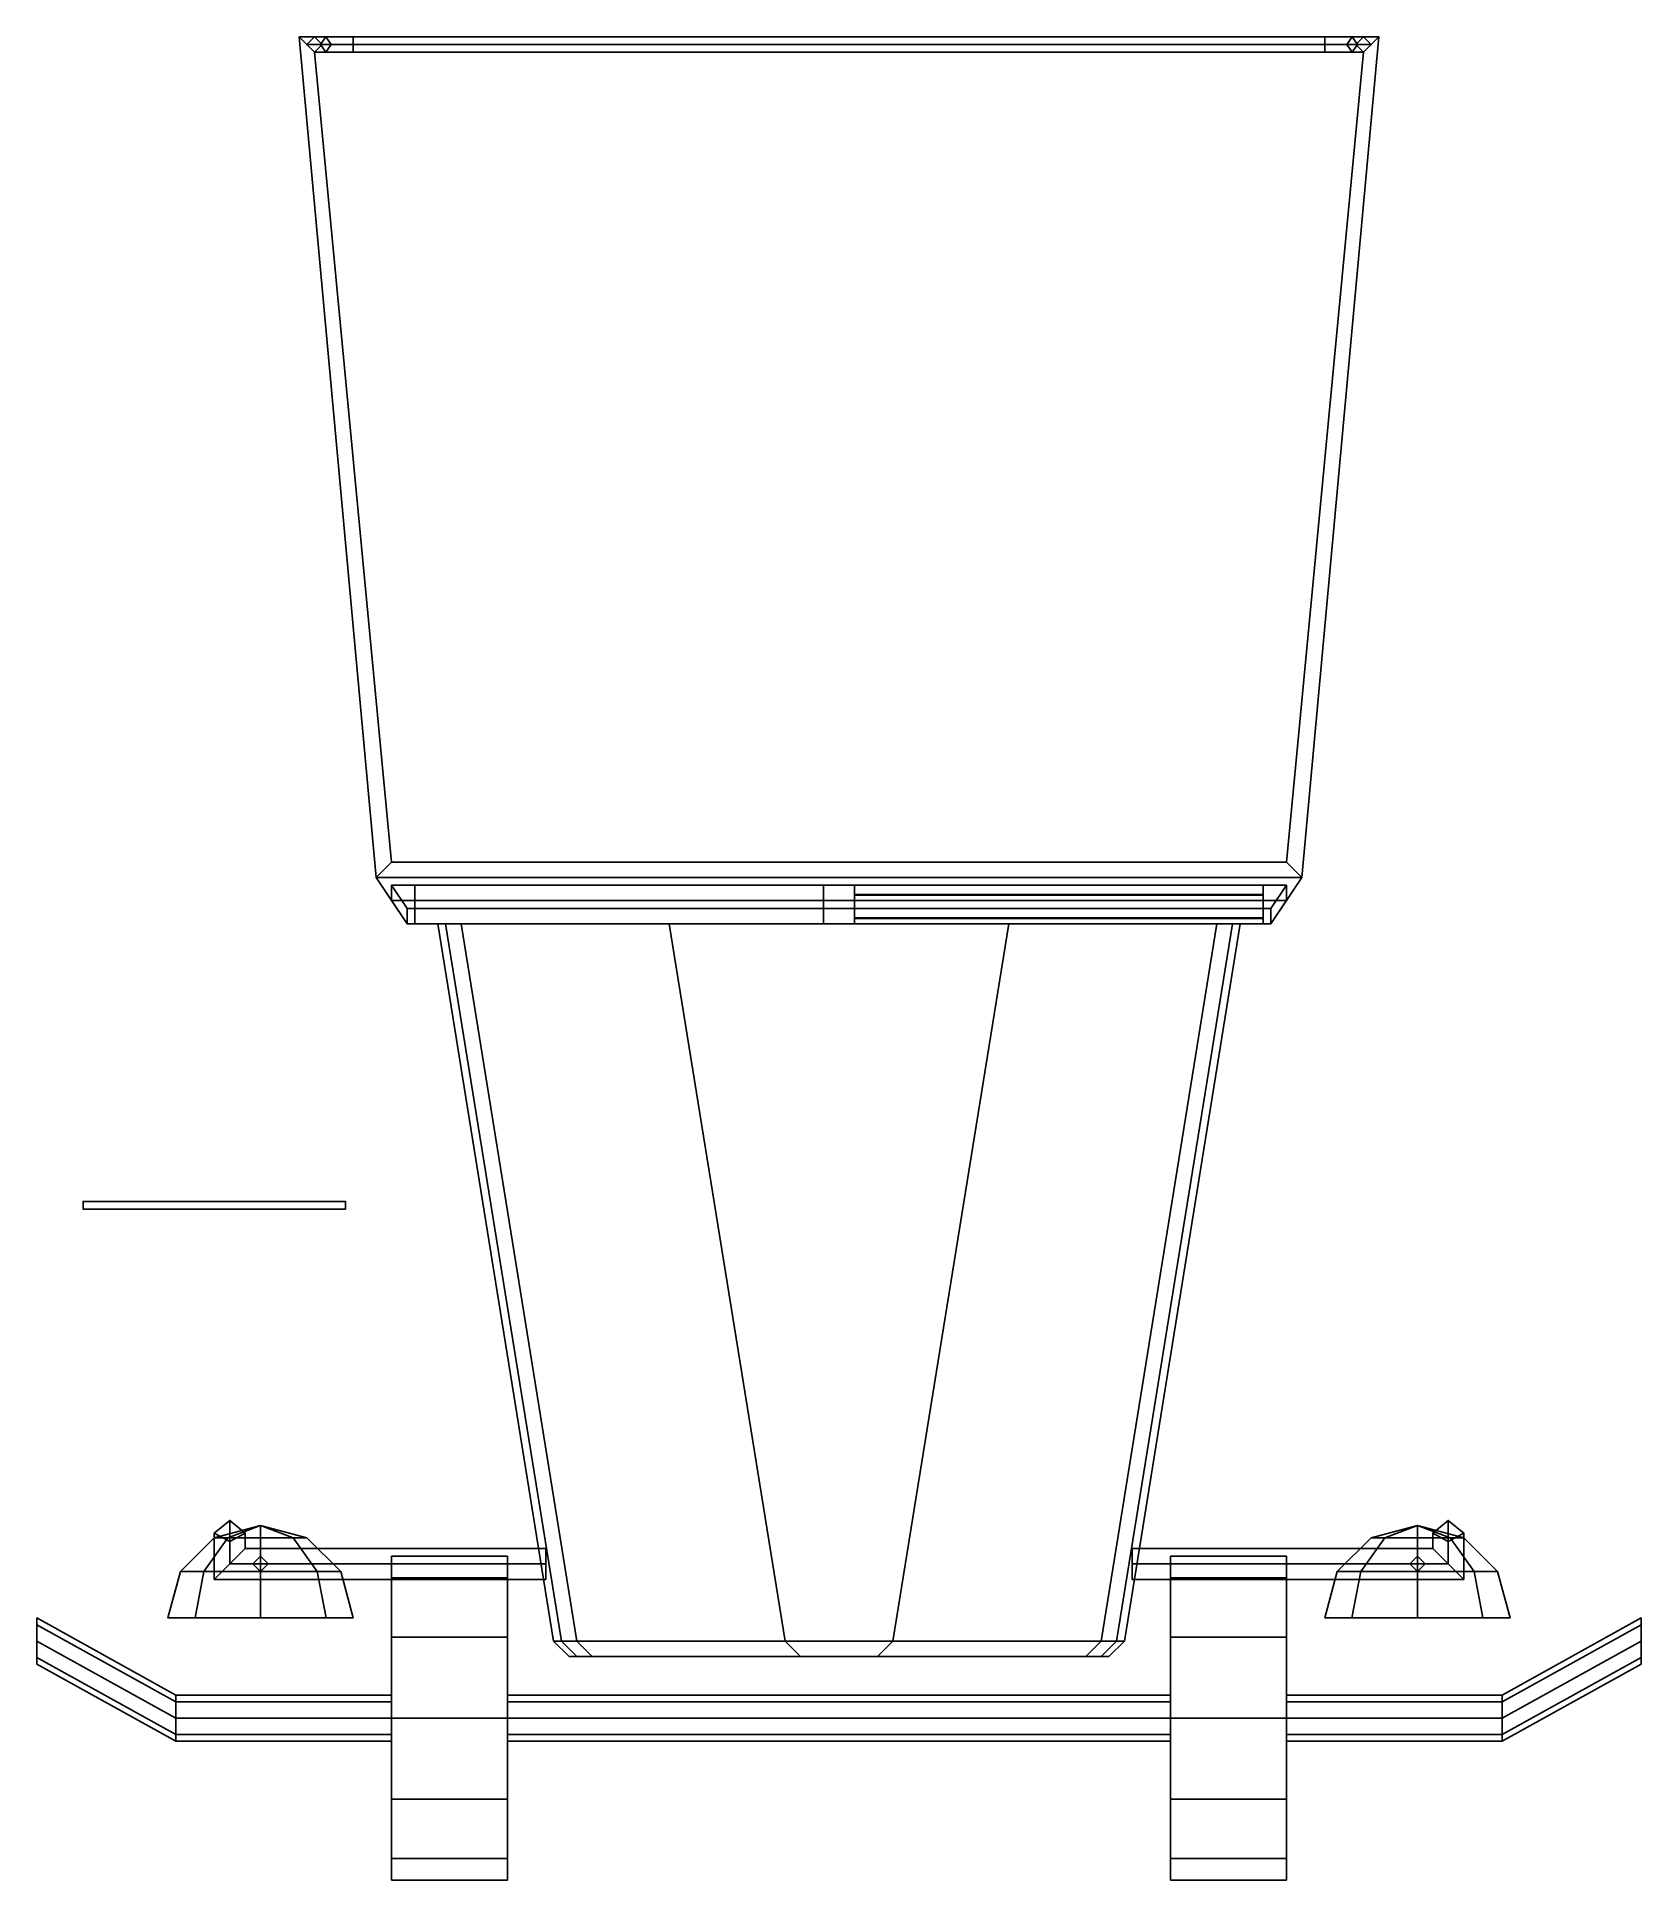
# Model space of a CAD drawing. Extents: x -1.04 to 1.04, y -2.83 to -0.44.
import ezdxf

# ---------------------------------------------------------------- set-up
doc = ezdxf.new("R2010")
doc.units = 0
doc.layers.get('0').update_dxf_attribs({"linetype": 'CONTINUOUS'})

msp = doc.modelspace()

# ---------------------------------------------------------------- linework, layer by layer
for points in [[(-0.7, -0.44, 0.88), (-0.6, -1.53, 0.86), (-0.6, -1.53, 1.64), (-0.7, -0.44, 1.64)], [(0.7, -0.44, 1.64), (0.7, -0.44, 0.88), (-0.7, -0.44, 0.88), (-0.7, -0.44, 1.64)], [(0.7, -0.44, 0.88), (0.6, -1.53, 0.86), (-0.6, -1.53, 0.86), (-0.7, -0.44, 0.88)], [(-0.7, -0.44, 1.64), (-0.68, -0.46, 1.64), (0.68, -0.46, 1.64), (0.7, -0.44, 1.64)], [(-0.7, -0.44, 1.64), (-0.6, -1.53, 1.64), (-0.58, -1.51, 1.64), (-0.68, -0.46, 1.64)], [(-0.68, -0.44, 2.46), (-0.69, -0.45, 2.46), (-0.6724, -0.45, 2.5024), (-0.6654, -0.44, 2.4954)], [(-0.68, -0.44, 1.64), (-0.69, -0.45, 1.64), (-0.69, -0.45, 2.46), (-0.68, -0.44, 2.46)], [(-0.69, -0.45, 2.46), (-0.68, -0.46, 2.46), (-0.6654, -0.46, 2.4954), (-0.6724, -0.45, 2.5024)], [(-0.69, -0.45, 1.64), (-0.68, -0.46, 1.64), (-0.68, -0.46, 2.46), (-0.69, -0.45, 2.46)], [(-0.67, -0.45, 2.46), (-0.68, -0.44, 2.46), (-0.6654, -0.44, 2.4954), (-0.6583, -0.45, 2.4883)], [(-0.67, -0.45, 1.64), (-0.68, -0.44, 1.64), (-0.68, -0.44, 2.46), (-0.67, -0.45, 2.46)], [(-0.68, -0.46, 2.46), (-0.67, -0.45, 2.46), (-0.6583, -0.45, 2.4883), (-0.6654, -0.46, 2.4954)], [(-0.68, -0.46, 1.64), (-0.67, -0.45, 1.64), (-0.67, -0.45, 2.46), (-0.68, -0.46, 2.46)], [(-0.6654, -0.44, 2.4954), (-0.6724, -0.45, 2.5024), (-0.63, -0.45, 2.52), (-0.63, -0.44, 2.51)], [(-0.6724, -0.45, 2.5024), (-0.6654, -0.46, 2.4954), (-0.63, -0.46, 2.51), (-0.63, -0.45, 2.52)], [(-0.6583, -0.45, 2.4883), (-0.6654, -0.44, 2.4954), (-0.63, -0.44, 2.51), (-0.63, -0.45, 2.5)], [(-0.6654, -0.46, 2.4954), (-0.6583, -0.45, 2.4883), (-0.63, -0.45, 2.5), (-0.63, -0.46, 2.51)], [(0.63, -0.44, 2.51), (0.63, -0.45, 2.5), (-0.63, -0.45, 2.5), (-0.63, -0.44, 2.51)], [(0.63, -0.45, 2.52), (0.63, -0.44, 2.51), (-0.63, -0.44, 2.51), (-0.63, -0.45, 2.52)], [(0.63, -0.46, 2.51), (0.63, -0.45, 2.52), (-0.63, -0.45, 2.52), (-0.63, -0.46, 2.51)], [(0.63, -0.45, 2.5), (0.63, -0.46, 2.51), (-0.63, -0.46, 2.51), (-0.63, -0.45, 2.5)], [(0.68, -0.46, 1.64), (0.58, -1.51, 1.64), (0.6, -1.53, 1.64), (0.7, -0.44, 1.64)], [(0.6, -1.53, 1.64), (0.6, -1.53, 0.86), (0.7, -0.44, 0.88), (0.7, -0.44, 1.64)], [(0.6724, -0.45, 2.5024), (0.6654, -0.44, 2.4954), (0.63, -0.44, 2.51), (0.63, -0.45, 2.52)], [(0.6654, -0.44, 2.4954), (0.6583, -0.45, 2.4883), (0.63, -0.45, 2.5), (0.63, -0.44, 2.51)], [(0.6583, -0.45, 2.4883), (0.6654, -0.46, 2.4954), (0.63, -0.46, 2.51), (0.63, -0.45, 2.5)], [(0.6654, -0.46, 2.4954), (0.6724, -0.45, 2.5024), (0.63, -0.45, 2.52), (0.63, -0.46, 2.51)], [(0.68, -0.44, 2.46), (0.67, -0.45, 2.46), (0.6583, -0.45, 2.4883), (0.6654, -0.44, 2.4954)], [(0.67, -0.45, 2.46), (0.68, -0.46, 2.46), (0.6654, -0.46, 2.4954), (0.6583, -0.45, 2.4883)], [(0.69, -0.45, 2.46), (0.68, -0.44, 2.46), (0.6654, -0.44, 2.4954), (0.6724, -0.45, 2.5024)], [(0.68, -0.46, 2.46), (0.69, -0.45, 2.46), (0.6724, -0.45, 2.5024), (0.6654, -0.46, 2.4954)], [(0.68, -0.44, 1.64), (0.67, -0.45, 1.64), (0.67, -0.45, 2.46), (0.68, -0.44, 2.46)], [(0.67, -0.45, 1.64), (0.68, -0.46, 1.64), (0.68, -0.46, 2.46), (0.67, -0.45, 2.46)], [(0.69, -0.45, 1.64), (0.68, -0.44, 1.64), (0.68, -0.44, 2.46), (0.69, -0.45, 2.46)], [(0.68, -0.46, 1.64), (0.69, -0.45, 1.64), (0.69, -0.45, 2.46), (0.68, -0.46, 2.46)], [(-0.58, -1.51, 1.64), (-0.6, -1.53, 1.64), (0.6, -1.53, 1.64), (0.58, -1.51, 1.64)], [(-0.6, -1.53, 1.64), (-0.6, -1.53, 0.86), (0.6, -1.53, 0.86), (0.6, -1.53, 1.64)], [(0.6, -1.53, 1.64), (0.6, -1.53, 0.86), (-0.6, -1.53, 0.86), (-0.6, -1.53, 1.64)], [(-0.6, -1.53, 1.64), (-0.6, -1.53, 0.86), (-0.56, -1.59, 0.86), (-0.58, -1.56, 1.64)], [(-0.56, -1.59, 0.86), (-0.6, -1.53, 0.86), (0.6, -1.53, 0.86), (0.56, -1.59, 0.86)], [(0.58, -1.56, 1.64), (0.6, -1.53, 1.64), (-0.6, -1.53, 1.64), (-0.58, -1.56, 1.64)], [(-0.58, -1.54, 2.14), (-0.56, -1.57, 2.14), (-0.56, -1.57, 2.18), (-0.58, -1.54, 2.18)], [(0.58, -1.54, 2.18), (0.58, -1.54, 2.14), (-0.58, -1.54, 2.14), (-0.58, -1.54, 2.18)], [(0.58, -1.54, 2.14), (0.56, -1.57, 2.14), (-0.56, -1.57, 2.14), (-0.58, -1.54, 2.14)], [(-0.58, -1.54, 2.18), (-0.56, -1.57, 2.18), (0.56, -1.57, 2.18), (0.58, -1.54, 2.18)], [(-0.58, -1.56, 1.68), (-0.56, -1.59, 1.68), (-0.56, -1.57, 2.14), (-0.58, -1.54, 2.14)], [(-0.58, -1.54, 2.14), (-0.55, -1.54, 2.14), (-0.55, -1.56, 1.68), (-0.58, -1.56, 1.68)], [(-0.55, -1.54, 2.14), (-0.55, -1.57, 2.14), (-0.55, -1.59, 1.68), (-0.55, -1.56, 1.68)], [(-0.02, -1.54, 2.14), (0.02, -1.54, 2.14), (0.02, -1.56, 1.68), (-0.02, -1.56, 1.68)], [(-0.02, -1.56, 1.68), (-0.02, -1.59, 1.68), (-0.02, -1.57, 2.14), (-0.02, -1.54, 2.14)], [(0.02, -1.54, 2.14), (0.02, -1.57, 2.14), (0.02, -1.59, 1.68), (0.02, -1.56, 1.68)], [(0.02, -1.5522, 1.86), (0.02, -1.5822, 1.86), (0.55, -1.5822, 1.86), (0.55, -1.5522, 1.86)], [(0.55, -1.5522, 1.86), (0.55, -1.553, 1.84), (0.02, -1.553, 1.84), (0.02, -1.5522, 1.86)], [(0.55, -1.553, 1.84), (0.55, -1.583, 1.84), (0.02, -1.583, 1.84), (0.02, -1.553, 1.84)], [(0.55, -1.56, 1.68), (0.55, -1.59, 1.68), (0.55, -1.57, 2.14), (0.55, -1.54, 2.14)], [(0.55, -1.54, 2.14), (0.58, -1.54, 2.14), (0.58, -1.56, 1.68), (0.55, -1.56, 1.68)], [(0.56, -1.59, 0.86), (0.6, -1.53, 0.86), (0.6, -1.53, 1.64), (0.58, -1.56, 1.64)], [(0.56, -1.57, 2.18), (0.56, -1.57, 2.14), (0.58, -1.54, 2.14), (0.58, -1.54, 2.18)], [(0.58, -1.54, 2.14), (0.56, -1.57, 2.14), (0.56, -1.59, 1.68), (0.58, -1.56, 1.68)], [(0.58, -1.56, 1.68), (0.58, -1.56, 1.64), (-0.58, -1.56, 1.64), (-0.58, -1.56, 1.68)], [(-0.58, -1.56, 1.64), (-0.56, -1.59, 0.86), (-0.56, -1.59, 1.68), (-0.58, -1.56, 1.68)], [(-0.56, -1.57, 2.18), (-0.56, -1.57, 2.14), (0.56, -1.57, 2.14), (0.56, -1.57, 2.18)], [(-0.56, -1.59, 1.68), (-0.55, -1.59, 1.68), (-0.55, -1.57, 2.14), (-0.56, -1.57, 2.14)], [(-0.55, -1.56, 1.68), (-0.55, -1.59, 1.68), (-0.02, -1.59, 1.68), (-0.02, -1.56, 1.68)], [(-0.02, -1.59, 1.68), (0.02, -1.59, 1.68), (0.02, -1.57, 2.14), (-0.02, -1.57, 2.14)], [(0.02, -1.56, 1.68), (0.02, -1.59, 1.68), (0.55, -1.59, 1.68), (0.55, -1.56, 1.68)], [(0.55, -1.59, 1.68), (0.56, -1.59, 1.68), (0.56, -1.57, 2.14), (0.55, -1.57, 2.14)], [(0.56, -1.59, 1.68), (0.56, -1.59, 0.86), (0.58, -1.56, 1.64), (0.58, -1.56, 1.68)], [(-0.56, -1.59, 1.68), (-0.22, -1.59, 1.59), (0.22, -1.59, 1.59), (0.56, -1.59, 1.68)], [(-0.56, -1.59, 1.68), (-0.49, -1.59, 1.55), (-0.22, -1.59, 1.59), (-0.56, -1.59, 1.68)], [(-0.56, -1.59, 1.68), (-0.51, -1.59, 1.53), (-0.49, -1.59, 1.55), (-0.56, -1.59, 1.68)], [(-0.56, -1.59, 1.68), (-0.52, -1.59, 1.49), (-0.51, -1.59, 1.53), (-0.56, -1.59, 1.68)], [(-0.52, -1.59, 1.49), (-0.56, -1.59, 1.68), (-0.56, -1.59, 0.86), (-0.52, -1.59, 0.86)], [(-0.36, -2.52, 1.41), (-0.51, -1.59, 1.53), (-0.52, -1.59, 1.49), (-0.37, -2.52, 1.37)], [(-0.37, -2.52, 1.37), (-0.52, -1.59, 1.49), (-0.52, -1.59, 0.86), (-0.37, -2.52, 0.86)], [(-0.34, -2.52, 1.43), (-0.49, -1.59, 1.55), (-0.51, -1.59, 1.53), (-0.36, -2.52, 1.41)], [(-0.07, -2.52, 1.47), (-0.22, -1.59, 1.59), (-0.49, -1.59, 1.55), (-0.34, -2.52, 1.43)], [(0.07, -2.52, 1.47), (0.22, -1.59, 1.59), (-0.22, -1.59, 1.59), (-0.07, -2.52, 1.47)], [(0.02, -1.5822, 1.86), (0.02, -1.583, 1.84), (0.55, -1.583, 1.84), (0.55, -1.5822, 1.86)], [(0.34, -2.52, 1.43), (0.49, -1.59, 1.55), (0.22, -1.59, 1.59), (0.07, -2.52, 1.47)], [(0.56, -1.59, 1.68), (0.22, -1.59, 1.59), (0.49, -1.59, 1.55), (0.56, -1.59, 1.68)], [(0.36, -2.52, 1.41), (0.51, -1.59, 1.53), (0.49, -1.59, 1.55), (0.34, -2.52, 1.43)], [(0.37, -2.52, 1.37), (0.52, -1.59, 1.49), (0.51, -1.59, 1.53), (0.36, -2.52, 1.41)], [(0.37, -2.52, 0.86), (0.52, -1.59, 0.86), (0.52, -1.59, 1.49), (0.37, -2.52, 1.37)], [(0.56, -1.59, 1.68), (0.49, -1.59, 1.55), (0.51, -1.59, 1.53), (0.56, -1.59, 1.68)], [(0.56, -1.59, 1.68), (0.51, -1.59, 1.53), (0.52, -1.59, 1.49), (0.56, -1.59, 1.68)], [(0.52, -1.59, 0.86), (0.56, -1.59, 0.86), (0.56, -1.59, 1.68), (0.52, -1.59, 1.49)], [(-0.98, -1.95, 1.17), (-0.98, -1.96, 1.17), (-0.98, -1.96, 1.28), (-0.98, -1.95, 1.28)], [(-0.98, -1.95, 1.28), (-0.98, -1.96, 1.28), (-0.64, -1.96, 1.28), (-0.64, -1.95, 1.28)], [(-0.64, -1.95, 1.28), (-0.64, -1.95, 1.17), (-0.98, -1.95, 1.17), (-0.98, -1.95, 1.28)], [(-0.64, -1.96, 1.28), (-0.64, -1.96, 1.17), (-0.64, -1.95, 1.17), (-0.64, -1.95, 1.28)], [(-0.98, -1.96, 1.28), (-0.98, -1.96, 1.17), (-0.64, -1.96, 1.17), (-0.64, -1.96, 1.28)], [(-0.79, -2.3636, 0.92), (-0.81, -2.38, 0.9), (-0.81, -2.44, 0.9), (-0.79, -2.42, 0.92)], [(-0.77, -2.38, 0.9), (-0.79, -2.3636, 0.92), (-0.79, -2.42, 0.92), (-0.77, -2.4, 0.9)], [(0.79, -2.3636, 0.92), (0.77, -2.38, 0.9), (0.77, -2.4, 0.9), (0.79, -2.42, 0.92)], [(0.81, -2.38, 0.9), (0.79, -2.3636, 0.92), (0.79, -2.42, 0.92), (0.81, -2.44, 0.9)], [(-0.81, -2.3861, 1.06), (-0.8539, -2.43, 1.06), (-0.8235, -2.43, 1.1335), (-0.7924, -2.3861, 1.1024)], [(-0.7924, -2.3861, 1.0176), (-0.8235, -2.43, 0.9865), (-0.8539, -2.43, 1.06), (-0.81, -2.3861, 1.06)], [(-0.7924, -2.3861, 1.1024), (-0.8235, -2.43, 1.1335), (-0.75, -2.43, 1.1639), (-0.75, -2.3861, 1.12)], [(-0.75, -2.3861, 1), (-0.75, -2.43, 0.9561), (-0.8235, -2.43, 0.9865), (-0.7924, -2.3861, 1.0176)], [(-0.75, -2.37, 1.06), (-0.81, -2.3861, 1.06), (-0.7924, -2.3861, 1.1024), (-0.75, -2.37, 1.06)], [(-0.75, -2.37, 1.06), (-0.7924, -2.3861, 1.0176), (-0.81, -2.3861, 1.06), (-0.75, -2.37, 1.06)], [(-0.81, -2.38, 0.9), (-0.79, -2.3909, 0.88), (-0.79, -2.42, 0.88), (-0.81, -2.44, 0.9)], [(-0.75, -2.37, 1.06), (-0.7924, -2.3861, 1.1024), (-0.75, -2.3861, 1.12), (-0.75, -2.37, 1.06)], [(-0.75, -2.37, 1.06), (-0.75, -2.3861, 1), (-0.7924, -2.3861, 1.0176), (-0.75, -2.37, 1.06)], [(-0.79, -2.3909, 0.88), (-0.77, -2.38, 0.9), (-0.77, -2.4, 0.9), (-0.79, -2.42, 0.88)], [(-0.75, -2.37, 1.06), (-0.75, -2.3861, 1.12), (-0.7076, -2.3861, 1.1024), (-0.75, -2.37, 1.06)], [(-0.75, -2.37, 1.06), (-0.7076, -2.3861, 1.1024), (-0.69, -2.3861, 1.06), (-0.75, -2.37, 1.06)], [(-0.75, -2.37, 1.06), (-0.69, -2.3861, 1.06), (-0.7076, -2.3861, 1.0176), (-0.75, -2.37, 1.06)], [(-0.75, -2.37, 1.06), (-0.7076, -2.3861, 1.0176), (-0.75, -2.3861, 1), (-0.75, -2.37, 1.06)], [(-0.75, -2.3861, 1.12), (-0.75, -2.43, 1.1639), (-0.6765, -2.43, 1.1335), (-0.7076, -2.3861, 1.1024)], [(-0.7076, -2.3861, 1.0176), (-0.6765, -2.43, 0.9865), (-0.75, -2.43, 0.9561), (-0.75, -2.3861, 1)], [(-0.7076, -2.3861, 1.1024), (-0.6765, -2.43, 1.1335), (-0.6461, -2.43, 1.06), (-0.69, -2.3861, 1.06)], [(-0.69, -2.3861, 1.06), (-0.6461, -2.43, 1.06), (-0.6765, -2.43, 0.9865), (-0.7076, -2.3861, 1.0176)], [(0.69, -2.3861, 1.06), (0.6461, -2.43, 1.06), (0.6765, -2.43, 1.1335), (0.7076, -2.3861, 1.1024)], [(0.7076, -2.3861, 1.0176), (0.6765, -2.43, 0.9865), (0.6461, -2.43, 1.06), (0.69, -2.3861, 1.06)], [(0.7076, -2.3861, 1.1024), (0.6765, -2.43, 1.1335), (0.75, -2.43, 1.1639), (0.75, -2.3861, 1.12)], [(0.75, -2.3861, 1), (0.75, -2.43, 0.9561), (0.6765, -2.43, 0.9865), (0.7076, -2.3861, 1.0176)], [(0.75, -2.37, 1.06), (0.69, -2.3861, 1.06), (0.7076, -2.3861, 1.1024), (0.75, -2.37, 1.06)], [(0.75, -2.37, 1.06), (0.7076, -2.3861, 1.0176), (0.69, -2.3861, 1.06), (0.75, -2.37, 1.06)], [(0.75, -2.37, 1.06), (0.7076, -2.3861, 1.1024), (0.75, -2.3861, 1.12), (0.75, -2.37, 1.06)], [(0.75, -2.37, 1.06), (0.75, -2.3861, 1), (0.7076, -2.3861, 1.0176), (0.75, -2.37, 1.06)], [(0.75, -2.37, 1.06), (0.75, -2.3861, 1.12), (0.7924, -2.3861, 1.1024), (0.75, -2.37, 1.06)], [(0.75, -2.37, 1.06), (0.7924, -2.3861, 1.1024), (0.81, -2.3861, 1.06), (0.75, -2.37, 1.06)], [(0.75, -2.37, 1.06), (0.81, -2.3861, 1.06), (0.7924, -2.3861, 1.0176), (0.75, -2.37, 1.06)], [(0.75, -2.37, 1.06), (0.7924, -2.3861, 1.0176), (0.75, -2.3861, 1), (0.75, -2.37, 1.06)], [(0.75, -2.3861, 1.12), (0.75, -2.43, 1.1639), (0.8235, -2.43, 1.1335), (0.7924, -2.3861, 1.1024)], [(0.7924, -2.3861, 1.0176), (0.8235, -2.43, 0.9865), (0.75, -2.43, 0.9561), (0.75, -2.3861, 1)], [(0.77, -2.38, 0.9), (0.79, -2.3909, 0.88), (0.79, -2.42, 0.88), (0.77, -2.4, 0.9)], [(0.79, -2.3909, 0.88), (0.81, -2.38, 0.9), (0.81, -2.44, 0.9), (0.79, -2.42, 0.88)], [(0.7924, -2.3861, 1.1024), (0.8235, -2.43, 1.1335), (0.8539, -2.43, 1.06), (0.81, -2.3861, 1.06)], [(0.81, -2.3861, 1.06), (0.8539, -2.43, 1.06), (0.8235, -2.43, 0.9865), (0.7924, -2.3861, 1.0176)], [(-0.38, -2.42, 0.92), (-0.38, -2.4, 0.9), (-0.77, -2.4, 0.9), (-0.79, -2.42, 0.92)], [(-0.38, -2.4, 0.9), (-0.38, -2.42, 0.88), (-0.79, -2.42, 0.88), (-0.77, -2.4, 0.9)], [(-0.75, -2.41, 0.91), (-0.76, -2.42, 0.92), (-0.76, -2.42, 0.97), (-0.75, -2.41, 0.98)], [(-0.74, -2.42, 0.92), (-0.75, -2.41, 0.91), (-0.75, -2.41, 0.98), (-0.74, -2.42, 0.97)], [(-0.43, -2.4381, 0.775), (-0.43, -2.41, 0.67), (-0.58, -2.41, 0.67), (-0.58, -2.4381, 0.775)], [(-0.43, -2.41, 0.67), (-0.43, -2.4381, 0.565), (-0.58, -2.4381, 0.565), (-0.58, -2.41, 0.67)], [(-0.58, -2.41, 0.67), (-0.58, -2.4381, 0.565), (-0.58, -2.5988, 0.6488), (-0.58, -2.59, 0.67)], [(-0.58, -2.4381, 0.775), (-0.58, -2.41, 0.67), (-0.58, -2.59, 0.67), (-0.58, -2.5988, 0.6912)], [(-0.43, -2.4381, 0.565), (-0.43, -2.41, 0.67), (-0.43, -2.59, 0.67), (-0.43, -2.5988, 0.6488)], [(-0.43, -2.41, 0.67), (-0.43, -2.4381, 0.775), (-0.43, -2.5988, 0.6912), (-0.43, -2.59, 0.67)], [(0.38, -2.42, 0.88), (0.38, -2.4, 0.9), (0.77, -2.4, 0.9), (0.79, -2.42, 0.88)], [(0.38, -2.4, 0.9), (0.38, -2.42, 0.92), (0.79, -2.42, 0.92), (0.77, -2.4, 0.9)], [(0.58, -2.4381, 0.775), (0.58, -2.41, 0.67), (0.43, -2.41, 0.67), (0.43, -2.4381, 0.775)], [(0.58, -2.41, 0.67), (0.58, -2.4381, 0.565), (0.43, -2.4381, 0.565), (0.43, -2.41, 0.67)], [(0.43, -2.4381, 0.775), (0.43, -2.41, 0.67), (0.43, -2.59, 0.67), (0.43, -2.5988, 0.6912)], [(0.43, -2.41, 0.67), (0.43, -2.4381, 0.565), (0.43, -2.5988, 0.6488), (0.43, -2.59, 0.67)], [(0.58, -2.4381, 0.565), (0.58, -2.41, 0.67), (0.58, -2.59, 0.67), (0.58, -2.5988, 0.6488)], [(0.58, -2.41, 0.67), (0.58, -2.4381, 0.775), (0.58, -2.5988, 0.6912), (0.58, -2.59, 0.67)], [(0.75, -2.41, 0.91), (0.74, -2.42, 0.92), (0.74, -2.42, 0.97), (0.75, -2.41, 0.98)], [(0.76, -2.42, 0.92), (0.75, -2.41, 0.91), (0.75, -2.41, 0.98), (0.76, -2.42, 0.97)], [(-0.8539, -2.43, 1.06), (-0.87, -2.49, 1.06), (-0.8349, -2.49, 1.1449), (-0.8235, -2.43, 1.1335)], [(-0.8235, -2.43, 0.9865), (-0.8349, -2.49, 0.9751), (-0.87, -2.49, 1.06), (-0.8539, -2.43, 1.06)], [(-0.8235, -2.43, 1.1335), (-0.8349, -2.49, 1.1449), (-0.75, -2.49, 1.18), (-0.75, -2.43, 1.1639)], [(-0.75, -2.43, 0.9561), (-0.75, -2.49, 0.94), (-0.8349, -2.49, 0.9751), (-0.8235, -2.43, 0.9865)], [(-0.38, -2.44, 0.9), (-0.38, -2.42, 0.92), (-0.79, -2.42, 0.92), (-0.81, -2.44, 0.9)], [(-0.38, -2.42, 0.88), (-0.38, -2.44, 0.9), (-0.81, -2.44, 0.9), (-0.79, -2.42, 0.88)], [(-0.76, -2.42, 0.92), (-0.75, -2.43, 0.91), (-0.75, -2.43, 0.96), (-0.76, -2.42, 0.97)], [(-0.75, -2.43, 0.91), (-0.74, -2.42, 0.92), (-0.74, -2.42, 0.97), (-0.75, -2.43, 0.96)], [(-0.75, -2.43, 1.1639), (-0.75, -2.49, 1.18), (-0.6651, -2.49, 1.1449), (-0.6765, -2.43, 1.1335)], [(-0.6765, -2.43, 0.9865), (-0.6651, -2.49, 0.9751), (-0.75, -2.49, 0.94), (-0.75, -2.43, 0.9561)], [(-0.6765, -2.43, 1.1335), (-0.6651, -2.49, 1.1449), (-0.63, -2.49, 1.06), (-0.6461, -2.43, 1.06)], [(-0.6461, -2.43, 1.06), (-0.63, -2.49, 1.06), (-0.6651, -2.49, 0.9751), (-0.6765, -2.43, 0.9865)], [(0.38, -2.44, 0.9), (0.38, -2.42, 0.88), (0.79, -2.42, 0.88), (0.81, -2.44, 0.9)], [(0.38, -2.42, 0.92), (0.38, -2.44, 0.9), (0.81, -2.44, 0.9), (0.79, -2.42, 0.92)], [(0.6461, -2.43, 1.06), (0.63, -2.49, 1.06), (0.6651, -2.49, 1.1449), (0.6765, -2.43, 1.1335)], [(0.6765, -2.43, 0.9865), (0.6651, -2.49, 0.9751), (0.63, -2.49, 1.06), (0.6461, -2.43, 1.06)], [(0.6765, -2.43, 1.1335), (0.6651, -2.49, 1.1449), (0.75, -2.49, 1.18), (0.75, -2.43, 1.1639)], [(0.75, -2.43, 0.9561), (0.75, -2.49, 0.94), (0.6651, -2.49, 0.9751), (0.6765, -2.43, 0.9865)], [(0.74, -2.42, 0.92), (0.75, -2.43, 0.91), (0.75, -2.43, 0.96), (0.74, -2.42, 0.97)], [(0.75, -2.43, 0.91), (0.76, -2.42, 0.92), (0.76, -2.42, 0.97), (0.75, -2.43, 0.96)], [(0.75, -2.43, 1.1639), (0.75, -2.49, 1.18), (0.8349, -2.49, 1.1449), (0.8235, -2.43, 1.1335)], [(0.8235, -2.43, 0.9865), (0.8349, -2.49, 0.9751), (0.75, -2.49, 0.94), (0.75, -2.43, 0.9561)], [(0.8235, -2.43, 1.1335), (0.8349, -2.49, 1.1449), (0.87, -2.49, 1.06), (0.8539, -2.43, 1.06)], [(0.8539, -2.43, 1.06), (0.87, -2.49, 1.06), (0.8349, -2.49, 0.9751), (0.8235, -2.43, 0.9865)], [(-0.43, -2.515, 0.8519), (-0.43, -2.4381, 0.775), (-0.58, -2.4381, 0.775), (-0.58, -2.515, 0.8519)], [(-0.43, -2.4381, 0.565), (-0.43, -2.515, 0.4881), (-0.58, -2.515, 0.4881), (-0.58, -2.4381, 0.565)], [(-0.58, -2.4381, 0.565), (-0.58, -2.515, 0.4881), (-0.58, -2.5988, 0.6488)], [(-0.58, -2.515, 0.8519), (-0.58, -2.4381, 0.775), (-0.58, -2.5988, 0.6912)], [(-0.43, -2.515, 0.4881), (-0.43, -2.4381, 0.565), (-0.43, -2.5988, 0.6488)], [(-0.43, -2.4381, 0.775), (-0.43, -2.515, 0.8519), (-0.43, -2.5988, 0.6912)], [(0.58, -2.515, 0.8519), (0.58, -2.4381, 0.775), (0.43, -2.4381, 0.775), (0.43, -2.515, 0.8519)], [(0.58, -2.4381, 0.565), (0.58, -2.515, 0.4881), (0.43, -2.515, 0.4881), (0.43, -2.4381, 0.565)], [(0.43, -2.515, 0.8519), (0.43, -2.4381, 0.775), (0.43, -2.5988, 0.6912)], [(0.43, -2.4381, 0.565), (0.43, -2.515, 0.4881), (0.43, -2.5988, 0.6488)], [(0.58, -2.515, 0.4881), (0.58, -2.4381, 0.565), (0.58, -2.5988, 0.6488)], [(0.58, -2.4381, 0.775), (0.58, -2.515, 0.8519), (0.58, -2.5988, 0.6912)], [(-0.86, -2.5988, 0.6912), (-0.86, -2.59, 0.67), (-1.04, -2.49, 0.67), (-1.04, -2.4988, 0.6912)], [(-0.86, -2.59, 0.67), (-0.86, -2.5988, 0.6488), (-1.04, -2.4988, 0.6488), (-1.04, -2.49, 0.67)], [(-1.04, -2.52, 0.7), (-1.04, -2.4988, 0.6912), (-1.04, -2.49, 0.67), (-1.04, -2.5412, 0.6912)], [(-1.04, -2.5412, 0.6912), (-1.04, -2.49, 0.67), (-1.04, -2.4988, 0.6488), (-1.04, -2.55, 0.67)], [(-0.86, -2.62, 0.7), (-0.86, -2.5988, 0.6912), (-1.04, -2.4988, 0.6912), (-1.04, -2.52, 0.7)], [(-0.86, -2.5988, 0.6488), (-0.86, -2.62, 0.64), (-1.04, -2.52, 0.64), (-1.04, -2.4988, 0.6488)], [(-1.04, -2.55, 0.67), (-1.04, -2.4988, 0.6488), (-1.04, -2.52, 0.64), (-1.04, -2.5412, 0.6488)], [(-0.8349, -2.49, 0.9751), (-0.75, -2.49, 0.94), (-0.8349, -2.49, 1.1449), (-0.87, -2.49, 1.06)], [(-0.75, -2.49, 0.94), (-0.6651, -2.49, 0.9751), (-0.75, -2.49, 1.18), (-0.8349, -2.49, 1.1449)], [(-0.6651, -2.49, 0.9751), (-0.63, -2.49, 1.06), (-0.6651, -2.49, 1.1449), (-0.75, -2.49, 1.18)], [(0.6651, -2.49, 0.9751), (0.75, -2.49, 0.94), (0.6651, -2.49, 1.1449), (0.63, -2.49, 1.06)], [(0.75, -2.49, 0.94), (0.8349, -2.49, 0.9751), (0.75, -2.49, 1.18), (0.6651, -2.49, 1.1449)], [(0.8349, -2.49, 0.9751), (0.87, -2.49, 1.06), (0.8349, -2.49, 1.1449), (0.75, -2.49, 1.18)], [(0.86, -2.59, 0.67), (0.86, -2.5988, 0.6912), (1.04, -2.4988, 0.6912), (1.04, -2.49, 0.67)], [(0.86, -2.5988, 0.6488), (0.86, -2.59, 0.67), (1.04, -2.49, 0.67), (1.04, -2.4988, 0.6488)], [(0.86, -2.5988, 0.6912), (0.86, -2.62, 0.7), (1.04, -2.52, 0.7), (1.04, -2.4988, 0.6912)], [(0.86, -2.62, 0.64), (0.86, -2.5988, 0.6488), (1.04, -2.4988, 0.6488), (1.04, -2.52, 0.64)], [(1.04, -2.5412, 0.6488), (1.04, -2.49, 0.67), (1.04, -2.4988, 0.6912), (1.04, -2.55, 0.67)], [(1.04, -2.52, 0.64), (1.04, -2.4988, 0.6488), (1.04, -2.49, 0.67), (1.04, -2.5412, 0.6488)], [(1.04, -2.55, 0.67), (1.04, -2.4988, 0.6912), (1.04, -2.52, 0.7), (1.04, -2.5412, 0.6912)], [(-0.86, -2.6412, 0.6912), (-0.86, -2.62, 0.7), (-1.04, -2.52, 0.7), (-1.04, -2.5412, 0.6912)], [(-0.86, -2.62, 0.64), (-0.86, -2.6412, 0.6488), (-1.04, -2.5412, 0.6488), (-1.04, -2.52, 0.64)], [(-0.43, -2.62, 0.88), (-0.43, -2.515, 0.8519), (-0.58, -2.515, 0.8519), (-0.58, -2.62, 0.88)], [(-0.43, -2.515, 0.4881), (-0.43, -2.62, 0.46), (-0.58, -2.62, 0.46), (-0.58, -2.515, 0.4881)], [(-0.58, -2.515, 0.4881), (-0.58, -2.62, 0.46), (-0.58, -2.62, 0.64), (-0.58, -2.5988, 0.6488)], [(-0.58, -2.62, 0.88), (-0.58, -2.515, 0.8519), (-0.58, -2.5988, 0.6912), (-0.58, -2.62, 0.7)], [(-0.43, -2.62, 0.46), (-0.43, -2.515, 0.4881), (-0.43, -2.5988, 0.6488), (-0.43, -2.62, 0.64)], [(-0.43, -2.515, 0.8519), (-0.43, -2.62, 0.88), (-0.43, -2.62, 0.7), (-0.43, -2.5988, 0.6912)], [(-0.34, -2.54, 1.39), (-0.36, -2.52, 1.41), (-0.37, -2.52, 1.37), (-0.35, -2.54, 1.35)], [(-0.35, -2.54, 1.35), (-0.37, -2.52, 1.37), (-0.37, -2.52, 0.86), (-0.35, -2.54, 0.86)], [(-0.32, -2.54, 1.41), (-0.34, -2.52, 1.43), (-0.36, -2.52, 1.41), (-0.34, -2.54, 1.39)], [(-0.05, -2.54, 1.45), (-0.07, -2.52, 1.47), (-0.34, -2.52, 1.43), (-0.32, -2.54, 1.41)], [(0.05, -2.54, 1.45), (0.07, -2.52, 1.47), (-0.07, -2.52, 1.47), (-0.05, -2.54, 1.45)], [(0.32, -2.54, 1.41), (0.34, -2.52, 1.43), (0.07, -2.52, 1.47), (0.05, -2.54, 1.45)], [(0.34, -2.54, 1.39), (0.36, -2.52, 1.41), (0.34, -2.52, 1.43), (0.32, -2.54, 1.41)], [(0.35, -2.54, 1.35), (0.37, -2.52, 1.37), (0.36, -2.52, 1.41), (0.34, -2.54, 1.39)], [(0.35, -2.54, 0.86), (0.37, -2.52, 0.86), (0.37, -2.52, 1.37), (0.35, -2.54, 1.35)], [(0.58, -2.62, 0.88), (0.58, -2.515, 0.8519), (0.43, -2.515, 0.8519), (0.43, -2.62, 0.88)], [(0.58, -2.515, 0.4881), (0.58, -2.62, 0.46), (0.43, -2.62, 0.46), (0.43, -2.515, 0.4881)], [(0.43, -2.62, 0.88), (0.43, -2.515, 0.8519), (0.43, -2.5988, 0.6912), (0.43, -2.62, 0.7)], [(0.43, -2.515, 0.4881), (0.43, -2.62, 0.46), (0.43, -2.62, 0.64), (0.43, -2.5988, 0.6488)], [(0.58, -2.62, 0.46), (0.58, -2.515, 0.4881), (0.58, -2.5988, 0.6488), (0.58, -2.62, 0.64)], [(0.58, -2.515, 0.8519), (0.58, -2.62, 0.88), (0.58, -2.62, 0.7), (0.58, -2.5988, 0.6912)], [(0.86, -2.62, 0.7), (0.86, -2.6412, 0.6912), (1.04, -2.5412, 0.6912), (1.04, -2.52, 0.7)], [(0.86, -2.6412, 0.6488), (0.86, -2.62, 0.64), (1.04, -2.52, 0.64), (1.04, -2.5412, 0.6488)], [(-0.86, -2.65, 0.67), (-0.86, -2.6412, 0.6912), (-1.04, -2.5412, 0.6912), (-1.04, -2.55, 0.67)], [(-0.86, -2.6412, 0.6488), (-0.86, -2.65, 0.67), (-1.04, -2.55, 0.67), (-1.04, -2.5412, 0.6488)], [(0.35, -2.54, 1.35), (-0.35, -2.54, 1.35), (-0.35, -2.54, 0.86), (0.35, -2.54, 0.86)], [(0.34, -2.54, 1.39), (-0.34, -2.54, 1.39), (-0.35, -2.54, 1.35), (0.35, -2.54, 1.35)], [(0.32, -2.54, 1.41), (-0.32, -2.54, 1.41), (-0.34, -2.54, 1.39), (0.34, -2.54, 1.39)], [(0.05, -2.54, 1.45), (-0.05, -2.54, 1.45), (-0.32, -2.54, 1.41), (0.32, -2.54, 1.41)], [(0.86, -2.6412, 0.6912), (0.86, -2.65, 0.67), (1.04, -2.55, 0.67), (1.04, -2.5412, 0.6912)], [(0.86, -2.65, 0.67), (0.86, -2.6412, 0.6488), (1.04, -2.5412, 0.6488), (1.04, -2.55, 0.67)], [(-0.58, -2.5988, 0.6912), (-0.58, -2.59, 0.67), (-0.86, -2.59, 0.67), (-0.86, -2.5988, 0.6912)], [(-0.58, -2.59, 0.67), (-0.58, -2.5988, 0.6488), (-0.86, -2.5988, 0.6488), (-0.86, -2.59, 0.67)], [(-0.58, -2.62, 0.7), (-0.58, -2.5988, 0.6912), (-0.86, -2.5988, 0.6912), (-0.86, -2.62, 0.7)], [(-0.58, -2.5988, 0.6488), (-0.58, -2.62, 0.64), (-0.86, -2.62, 0.64), (-0.86, -2.5988, 0.6488)], [(0.43, -2.5988, 0.6912), (0.43, -2.59, 0.67), (-0.43, -2.59, 0.67), (-0.43, -2.5988, 0.6912)], [(0.43, -2.59, 0.67), (0.43, -2.5988, 0.6488), (-0.43, -2.5988, 0.6488), (-0.43, -2.59, 0.67)], [(0.43, -2.62, 0.7), (0.43, -2.5988, 0.6912), (-0.43, -2.5988, 0.6912), (-0.43, -2.62, 0.7)], [(0.43, -2.5988, 0.6488), (0.43, -2.62, 0.64), (-0.43, -2.62, 0.64), (-0.43, -2.5988, 0.6488)], [(0.86, -2.59, 0.67), (0.86, -2.5988, 0.6488), (0.58, -2.5988, 0.6488), (0.58, -2.59, 0.67)], [(0.86, -2.5988, 0.6912), (0.86, -2.59, 0.67), (0.58, -2.59, 0.67), (0.58, -2.5988, 0.6912)], [(0.86, -2.5988, 0.6488), (0.86, -2.62, 0.64), (0.58, -2.62, 0.64), (0.58, -2.5988, 0.6488)], [(0.86, -2.62, 0.7), (0.86, -2.5988, 0.6912), (0.58, -2.5988, 0.6912), (0.58, -2.62, 0.7)], [(-0.58, -2.6412, 0.6912), (-0.58, -2.62, 0.7), (-0.86, -2.62, 0.7), (-0.86, -2.6412, 0.6912)], [(-0.58, -2.62, 0.64), (-0.58, -2.6412, 0.6488), (-0.86, -2.6412, 0.6488), (-0.86, -2.62, 0.64)], [(-0.43, -2.725, 0.8519), (-0.43, -2.62, 0.88), (-0.58, -2.62, 0.88), (-0.58, -2.725, 0.8519)], [(-0.43, -2.62, 0.46), (-0.43, -2.725, 0.4881), (-0.58, -2.725, 0.4881), (-0.58, -2.62, 0.46)], [(-0.58, -2.62, 0.46), (-0.58, -2.725, 0.4881), (-0.58, -2.6412, 0.6488), (-0.58, -2.62, 0.64)], [(-0.58, -2.725, 0.8519), (-0.58, -2.62, 0.88), (-0.58, -2.62, 0.7), (-0.58, -2.6412, 0.6912)], [(0.43, -2.6412, 0.6912), (0.43, -2.62, 0.7), (-0.43, -2.62, 0.7), (-0.43, -2.6412, 0.6912)], [(0.43, -2.62, 0.64), (0.43, -2.6412, 0.6488), (-0.43, -2.6412, 0.6488), (-0.43, -2.62, 0.64)], [(-0.43, -2.725, 0.4881), (-0.43, -2.62, 0.46), (-0.43, -2.62, 0.64), (-0.43, -2.6412, 0.6488)], [(-0.43, -2.62, 0.88), (-0.43, -2.725, 0.8519), (-0.43, -2.6412, 0.6912), (-0.43, -2.62, 0.7)], [(0.58, -2.725, 0.8519), (0.58, -2.62, 0.88), (0.43, -2.62, 0.88), (0.43, -2.725, 0.8519)], [(0.58, -2.62, 0.46), (0.58, -2.725, 0.4881), (0.43, -2.725, 0.4881), (0.43, -2.62, 0.46)], [(0.43, -2.62, 0.46), (0.43, -2.725, 0.4881), (0.43, -2.6412, 0.6488), (0.43, -2.62, 0.64)], [(0.43, -2.725, 0.8519), (0.43, -2.62, 0.88), (0.43, -2.62, 0.7), (0.43, -2.6412, 0.6912)], [(0.58, -2.725, 0.4881), (0.58, -2.62, 0.46), (0.58, -2.62, 0.64), (0.58, -2.6412, 0.6488)], [(0.58, -2.62, 0.88), (0.58, -2.725, 0.8519), (0.58, -2.6412, 0.6912), (0.58, -2.62, 0.7)], [(0.86, -2.62, 0.64), (0.86, -2.6412, 0.6488), (0.58, -2.6412, 0.6488), (0.58, -2.62, 0.64)], [(0.86, -2.6412, 0.6912), (0.86, -2.62, 0.7), (0.58, -2.62, 0.7), (0.58, -2.6412, 0.6912)], [(-0.58, -2.65, 0.67), (-0.58, -2.6412, 0.6912), (-0.86, -2.6412, 0.6912), (-0.86, -2.65, 0.67)], [(-0.58, -2.6412, 0.6488), (-0.58, -2.65, 0.67), (-0.86, -2.65, 0.67), (-0.86, -2.6412, 0.6488)], [(-0.58, -2.725, 0.4881), (-0.58, -2.8019, 0.565), (-0.58, -2.6412, 0.6488)], [(-0.58, -2.8019, 0.775), (-0.58, -2.725, 0.8519), (-0.58, -2.6412, 0.6912)], [(-0.58, -2.8019, 0.565), (-0.58, -2.83, 0.67), (-0.58, -2.65, 0.67), (-0.58, -2.6412, 0.6488)], [(-0.58, -2.83, 0.67), (-0.58, -2.8019, 0.775), (-0.58, -2.6412, 0.6912), (-0.58, -2.65, 0.67)], [(0.43, -2.65, 0.67), (0.43, -2.6412, 0.6912), (-0.43, -2.6412, 0.6912), (-0.43, -2.65, 0.67)], [(0.43, -2.6412, 0.6488), (0.43, -2.65, 0.67), (-0.43, -2.65, 0.67), (-0.43, -2.6412, 0.6488)], [(-0.43, -2.8019, 0.565), (-0.43, -2.725, 0.4881), (-0.43, -2.6412, 0.6488)], [(-0.43, -2.725, 0.8519), (-0.43, -2.8019, 0.775), (-0.43, -2.6412, 0.6912)], [(-0.43, -2.83, 0.67), (-0.43, -2.8019, 0.565), (-0.43, -2.6412, 0.6488), (-0.43, -2.65, 0.67)], [(-0.43, -2.8019, 0.775), (-0.43, -2.83, 0.67), (-0.43, -2.65, 0.67), (-0.43, -2.6412, 0.6912)], [(0.43, -2.725, 0.4881), (0.43, -2.8019, 0.565), (0.43, -2.6412, 0.6488)], [(0.43, -2.8019, 0.565), (0.43, -2.83, 0.67), (0.43, -2.65, 0.67), (0.43, -2.6412, 0.6488)], [(0.43, -2.8019, 0.775), (0.43, -2.725, 0.8519), (0.43, -2.6412, 0.6912)], [(0.43, -2.83, 0.67), (0.43, -2.8019, 0.775), (0.43, -2.6412, 0.6912), (0.43, -2.65, 0.67)], [(0.58, -2.8019, 0.565), (0.58, -2.725, 0.4881), (0.58, -2.6412, 0.6488)], [(0.58, -2.725, 0.8519), (0.58, -2.8019, 0.775), (0.58, -2.6412, 0.6912)], [(0.58, -2.83, 0.67), (0.58, -2.8019, 0.565), (0.58, -2.6412, 0.6488), (0.58, -2.65, 0.67)], [(0.58, -2.8019, 0.775), (0.58, -2.83, 0.67), (0.58, -2.65, 0.67), (0.58, -2.6412, 0.6912)], [(0.86, -2.6412, 0.6488), (0.86, -2.65, 0.67), (0.58, -2.65, 0.67), (0.58, -2.6412, 0.6488)], [(0.86, -2.65, 0.67), (0.86, -2.6412, 0.6912), (0.58, -2.6412, 0.6912), (0.58, -2.65, 0.67)], [(-0.43, -2.8019, 0.775), (-0.43, -2.725, 0.8519), (-0.58, -2.725, 0.8519), (-0.58, -2.8019, 0.775)], [(-0.43, -2.725, 0.4881), (-0.43, -2.8019, 0.565), (-0.58, -2.8019, 0.565), (-0.58, -2.725, 0.4881)], [(0.58, -2.8019, 0.775), (0.58, -2.725, 0.8519), (0.43, -2.725, 0.8519), (0.43, -2.8019, 0.775)], [(0.58, -2.725, 0.4881), (0.58, -2.8019, 0.565), (0.43, -2.8019, 0.565), (0.43, -2.725, 0.4881)], [(-0.43, -2.83, 0.67), (-0.43, -2.8019, 0.775), (-0.58, -2.8019, 0.775), (-0.58, -2.83, 0.67)], [(-0.43, -2.8019, 0.565), (-0.43, -2.83, 0.67), (-0.58, -2.83, 0.67), (-0.58, -2.8019, 0.565)], [(0.58, -2.83, 0.67), (0.58, -2.8019, 0.775), (0.43, -2.8019, 0.775), (0.43, -2.83, 0.67)], [(0.58, -2.8019, 0.565), (0.58, -2.83, 0.67), (0.43, -2.83, 0.67), (0.43, -2.8019, 0.565)]]:
    msp.add_3dface(points)

doc.saveas('drawing.dxf')
